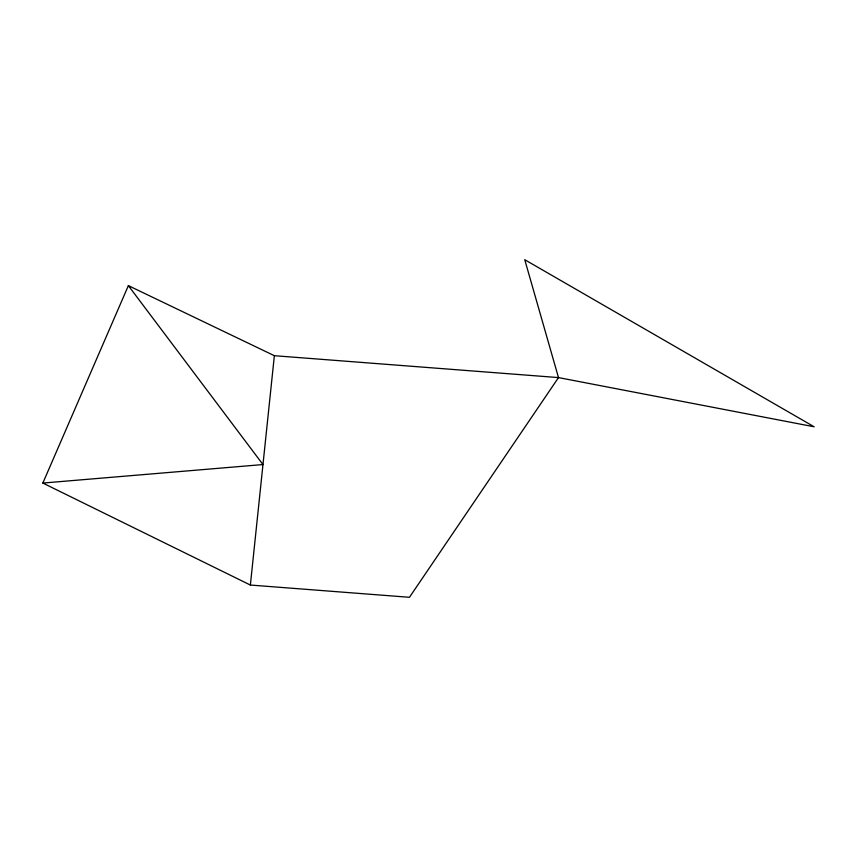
<?xml version="1.0" encoding="UTF-8"?>
<svg xmlns="http://www.w3.org/2000/svg" width="857" height="857" viewBox="0 0 857 857"><rect width="100%" height="100%" fill="white"/><g stroke="black" fill="none" stroke-linecap="round" stroke-linejoin="round"><path stroke-width="1.29" d="M250.373 585.042L274.358 355.698L128.368 285.638L42.85 483.059L250.373 585.042L409.464 597.297L558.496 377.594L524.741 259.703L814.15 426.786L558.496 377.594L274.358 355.698M42.85 483.059L262.97 464.558L128.368 285.638"/></g></svg>
